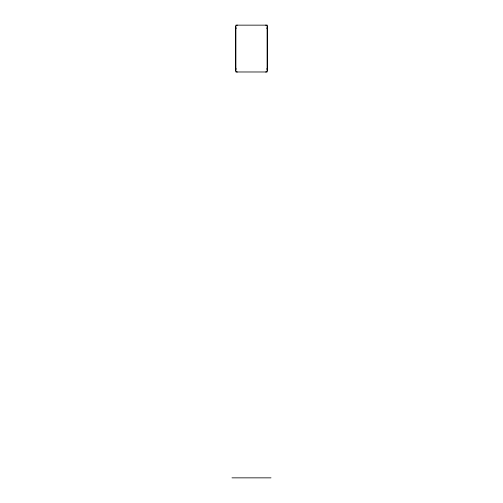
<?xml version="1.0" encoding="UTF-8"?>
<svg xmlns="http://www.w3.org/2000/svg" width="503" height="503" viewBox="0 0 503 503"><rect width="100%" height="100%" fill="white"/><g stroke="black" fill="none" stroke-linecap="round" stroke-linejoin="round"><path stroke-width="0.75" d="M235.662 71.005A1.949 1.949 0 0 1 235.404 70.03L236.272 68.792M266.728 28.338L267.596 27.099A1.949 1.949 0 0 0 267.338 26.125M231.99 477.85L271.01 477.85M266.728 68.792L267.596 70.03A1.949 1.949 0 0 1 267.338 71.005M235.662 26.125A1.949 1.949 0 0 0 235.404 27.099L236.272 28.338M267.596 27.099L267.596 70.03M235.404 27.099L235.404 70.03M237.353 71.979A1.949 1.949 0 0 1 236.379 71.722M266.621 71.722A1.949 1.949 0 0 1 265.647 71.979M236.379 25.414A1.949 1.949 0 0 1 237.353 25.15M265.647 25.15A1.949 1.949 0 0 1 266.621 25.414M267.112 25.15L235.888 25.15L235.888 71.979L267.112 71.979L267.112 25.15"/></g></svg>
